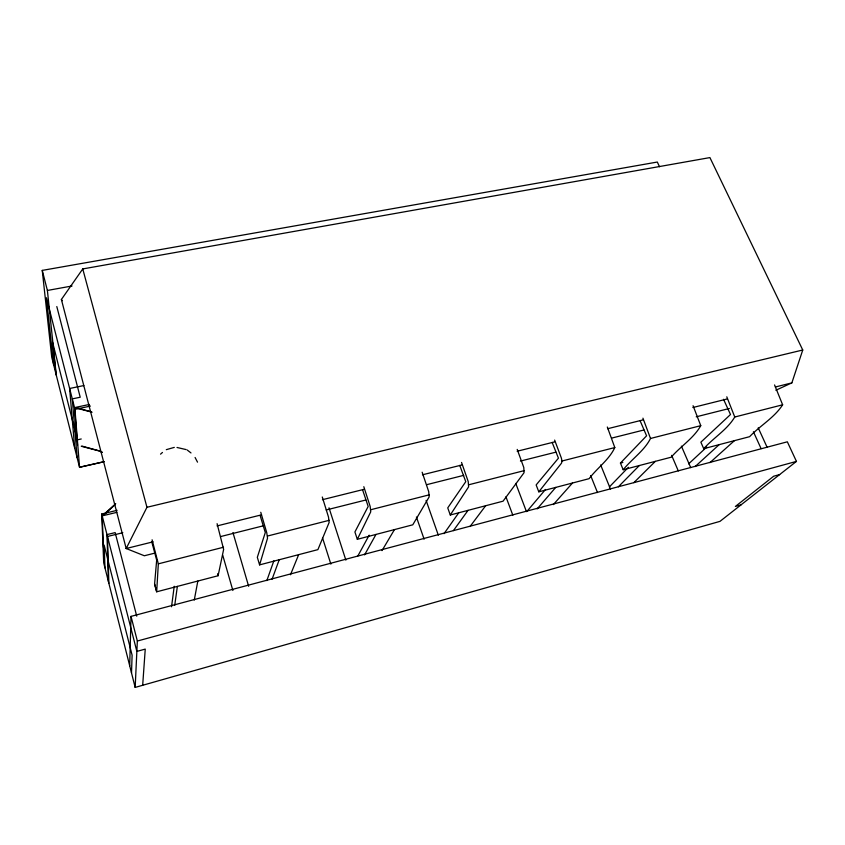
<?xml version="1.0" encoding="UTF-8"?>
<svg xmlns="http://www.w3.org/2000/svg" width="845" height="845" viewBox="0 0 845 845"><rect width="100%" height="100%" fill="white"/><g stroke="black" fill="none" stroke-linecap="round" stroke-linejoin="round"><path stroke-width="1.27" d="M129.697 665.733L131.017 616.385L787.339 441.808L796.444 461.402L719.982 521.365L135.168 687.407L103.692 562.823L101.727 514.003L117.117 510.327M131.514 672.937L132.105 655.213L104.115 545.067L104.981 567.924M322.283 497.008L328.504 517.077L329.149 522.453L317.9 549.63L259.584 564.882L257.324 557.299L265.298 532.54L260.144 515.556M135.168 687.407L137.344 641.038L131.017 616.385M142.678 685.284L145.245 649.097L136.858 651.41L101.727 514.003M363.815 486.699L370.184 506.504L370.733 511.838L357.319 539.311L412.782 524.808L429.144 496.923L428.711 491.642L422.151 472.218M217.091 523.668L223.64 549.387L218.094 575.741L156.674 591.806L154.593 583.958L156.674 560.098L151.72 541.698M171.535 606.752L174.228 586.272M174.735 605.263L177.365 586.398M461.55 462.437L468.236 481.608L468.605 486.857L450.279 514.996L447.744 507.877L465.764 481.682L459.754 465.405M194.265 600.066L197.836 581.043M517.203 449.403L523.794 467.507L524.058 472.693L503.071 501.18L450.279 514.996M554.647 440.097L561.344 457.979L562.01 461.011L561.534 463.134L538.804 491.832L536.142 484.935L558.439 458.17L552.144 442.421M607.312 427.01L614.801 447.565C609.192 459.701 597.119 468.077 589.113 478.671L538.804 491.832M642.939 418.169L650.513 438.47C644.344 450.765 631.722 459.078 623.188 469.757L620.431 463.06L646.583 435.809L640.024 420.546M259.584 564.882L267.538 538.191L266.767 532.751L260.767 512.281M693.069 405.706L700.759 425.669C693.819 438.175 680.468 446.403 671.205 457.198L623.188 469.757M791.849 382.891L802.75 350.01L709.916 157.592L82.757 268.932L61.389 299.489L126.18 548.521L144.347 555.767L154.508 553.2M726.795 396.812L734.759 417.007C727.313 429.64 713.486 437.816 703.727 448.684L700.875 442.178L730.502 414.515L723.531 399.294M266.84 580.599L273.854 560.848M272.079 579.205L279.22 559.749M774.569 384.95L782.639 404.808C774.474 417.61 760.014 425.722 749.599 436.685L703.727 448.684M290.469 574.758L298.655 554.669M126.18 548.521L146.956 507.285L82.757 268.932M357.879 555.926L369.159 535.191M364.575 554.88L375.983 534.431M382.003 550.623L394.467 529.593M444.016 533.67L458.814 512.704M453.427 530.597L468.045 510.348M470.01 526.551L485.643 505.743M527.122 511.183L545.521 489.445M537.177 508.901L555.725 487.407M553.317 504.602L572.498 483.023M609.403 486.91L628.405 467.285M618.371 486.794L639.338 465.532M633.824 482.685L655.34 461.349M688.633 463.863L706.747 447.037M115.406 504.38L103.111 515.64L116.842 512.355M695.16 466.567L719.158 444.65M115.723 503.662L102.203 515.862L103.449 547.486M709.937 462.637L734.442 440.646M160.539 454.156L162.462 452.455M166.307 449.667L174.292 447.385M775.858 390.253L791.871 382.869L775.383 386.989M741.033 504.856L735.382 506.44L773.682 476.221L779.629 474.584M137.344 641.038L796.444 461.402M620.42 463.06L622.849 462.426M154.593 583.958L156.684 591.806L158.321 563.847L223.524 547.233M267.506 536.036L329.233 520.309M370.892 509.693L429.408 494.79M468.922 484.724L524.47 470.57M562.01 461.011L614.801 447.565M650.513 438.47L700.759 425.669M734.759 417.007L782.639 404.808M220.534 536.586L263.777 525.696M326.191 509.979L365.832 499.997M426.936 484.618L463.704 475.355M520.435 461.074L555.904 452.149M612.086 437.995L643.953 429.978M696.227 416.817L729.383 408.473M126.18 548.521L153.061 541.835M217.049 525.917L261.538 514.837M322.441 499.691L364.121 489.318M422.458 474.795L462.109 464.93M517.161 451.241L554.563 441.924M607.692 428.711L643.151 419.88M692.858 407.522L727.27 398.946M122.831 532.72L107.473 536.48L108.857 583.272M146.956 507.285L802.75 350.01M81.236 438.977L77.37 439.833L52.612 342.362L55.918 373.754M89.443 404.449L75.416 407.417L91.344 411.842M659.501 166.74L657.315 162.039L42.25 270.4L51.725 357.15L79.546 467.264L103.967 461.729L79.546 467.264L74.962 409.35L90.436 406.075M83.845 385.552L69.628 388.489L74.709 448.125M56.298 375.254L47.394 290.458L72.047 285.98M177.017 447.47L186.08 449.572M81.236 446.255L99.826 451.103L102.055 452.328M92.094 412.233L74.518 407.596L77.518 445.283M81.986 446.097L100.132 451.114L102.319 452.371M187.178 449.994L190.991 452.941M61.389 299.5L62.213 300.714M195.079 457.483L197.519 462.152M758.218 427.834L766.996 447.016M753.413 431.774L761.081 448.589M681.408 446.149L690.703 467.623M671.627 455.349L678.303 470.918M600.658 464.951L610.481 489.118M590.666 475.577L597.499 492.572M515.756 483.435L526.456 511.626M505.923 496.775L512.852 515.249M426.091 500.388L438.333 535.223M416.416 516.992L424.105 539.163M362.653 490.037L368.177 506.44L354.911 531.97L357.319 539.311M329.001 507.803L345.869 560.129M322.515 537.832L330.87 564.122M232.945 532.551L248.652 586.293M222.763 555.323L232.882 590.497M217.545 573.808L218.094 575.741M152.1 539.807L158.321 563.847M56.805 306.555L80.212 397.234L72.29 398.882L77.117 457.663M136.742 616.174L115.163 532.603L106.988 534.6L108.424 581.561M42.25 270.4L47.394 290.458M74.962 409.35L46.433 297.746L53.626 364.67"/></g></svg>
